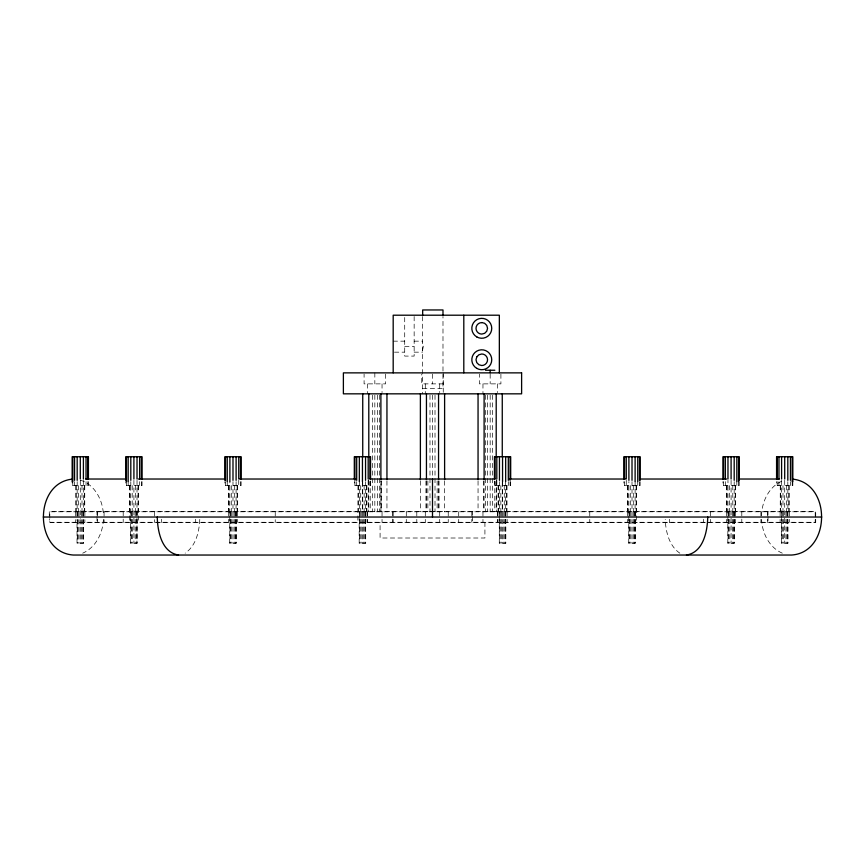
<?xml version="1.0" encoding="UTF-8"?>
<svg xmlns="http://www.w3.org/2000/svg" width="865" height="865" viewBox="0 0 865 865"><rect width="100%" height="100%" fill="white"/><g stroke="black" fill="none" stroke-linecap="round" stroke-linejoin="round"><path stroke-width="0.65" stroke-dasharray="4.33 3.24" d="M199.783 519.411C199.22 531.716 195.966 545.837 185.164 553.178M103.389 519.411C102.913 533.11 95.745 547.534 82.705 553.178M761.535 515.843C761.741 501.105 769.709 484.757 784.587 480.194M422.542 350.379L423.299 346.66L422.542 342.929M393.186 341.156L404.712 341.156M414.151 341.156L422.542 341.156M404.712 346.66L414.151 346.66M394.462 352.163L404.712 352.163M414.151 352.163L422.542 352.163M443.248 383.876L421.752 383.876L421.752 374.091M422.671 388.59L442.988 388.59L442.988 316.547M80.413 480.194C95.291 484.757 103.259 501.105 103.465 515.843M782.295 553.178C769.255 547.534 762.087 533.11 761.611 519.411M679.836 553.178C669.034 545.837 665.78 531.716 665.217 519.411M815.717 517.032L815.717 511.529L49.283 511.529L49.283 517.032M815.717 519.238L815.717 522.536L49.283 522.536L49.283 519.238M792.827 481.643L792.827 485.579L776.575 485.579L776.575 481.643M792.21 481.643L792.21 485.579M790.448 481.643L790.448 485.579M789.302 511.788L789.302 522.276M789.161 485.579L789.161 511.788M788.826 485.579L788.826 511.788M787.82 481.643L787.983 543.242L781.43 543.242L781.43 511.788M787.734 511.788L787.734 543.242M787.02 511.788L787.02 543.242M786.415 485.579L786.415 511.788M785.961 511.788L785.961 543.242M784.706 480.335L784.706 543.242M783.452 511.788L783.452 543.242M782.998 485.579L782.998 511.788M782.393 511.788L782.393 543.242M781.679 511.788L781.679 543.242M781.592 480.335L781.56 511.788M780.587 485.579L780.587 511.788M780.252 485.579L780.252 511.788M780.122 511.788L780.122 522.276M778.965 481.643L778.965 485.579M777.202 481.643L777.202 485.579M768.012 511.529L768.012 515.194M768.012 516.427L768.012 522.536M767.493 511.529L767.493 515.929M767.493 519.238L767.493 522.536M760.908 511.788L760.941 522.276M741.802 511.529L741.802 522.536M739.207 481.643L739.207 485.579L722.956 485.579L722.956 481.643M738.591 481.643L738.591 485.579M736.829 481.643L736.829 485.579M735.672 511.788L735.672 522.276M735.542 485.579L735.542 511.788M735.207 485.579L735.207 511.788M734.363 511.788L734.363 543.242L727.811 543.242L727.973 480.335M734.19 481.643L734.115 543.242M733.401 511.788L733.401 543.242M732.796 485.579L732.796 511.788M732.341 511.788L732.341 543.242M731.087 480.335L731.087 543.242M729.833 511.788L729.833 543.242M729.379 485.579L729.379 511.788M728.773 511.788L728.773 543.242M728.06 511.788L728.06 543.242M726.968 485.579L726.968 511.788M726.632 485.579L726.632 511.788M726.492 511.788L726.492 522.276M725.335 481.643L725.335 485.579M723.583 481.643L723.583 485.579M710.349 511.788L710.349 522.276M703.483 519.238L703.483 522.536M669.369 519.238L669.369 522.536M640.132 481.643L640.132 485.579L623.881 485.579L623.881 481.643M639.516 481.643L639.516 485.579M637.754 481.643L637.754 485.579M636.467 485.579L636.586 522.276M636.121 485.579L636.121 511.788M635.288 511.788L635.288 543.242L628.736 543.242L628.898 481.643M635.115 481.643L635.04 543.242M634.326 511.788L634.326 543.242M633.71 485.579L633.71 511.788M633.266 511.788L633.266 543.242M632.012 481.643L632.012 543.242M630.758 511.788L630.758 543.242M630.304 485.579L630.304 511.788M629.688 511.788L629.688 543.242M628.985 511.788L628.985 543.242M627.893 485.579L627.893 511.788M627.558 485.579L627.558 511.788M627.417 511.788L627.417 522.276M626.26 480.335L626.26 485.579M624.498 481.643L624.498 485.579M589.768 511.788L589.768 522.276M510.685 481.643L510.685 485.579L494.434 485.579L494.434 481.643M510.069 481.643L510.069 485.579M508.306 481.643L508.306 485.579M507.15 511.788L507.15 522.276M507.009 485.579L507.009 511.788M506.674 485.579L506.674 511.788M505.83 511.788L505.83 543.242L499.278 543.242L499.278 511.788M505.668 481.643L505.711 511.788M505.582 511.788L505.582 543.242M504.879 511.788L504.879 543.242M504.263 485.579L504.263 511.788M503.808 511.788L503.808 543.242M502.554 481.643L502.554 543.242M502.262 482.302L502.262 511.788M501.3 511.788L501.3 543.242M500.911 374.091L500.911 383.876L479.415 383.876L479.415 374.091M500.857 485.579L500.857 511.788M500.24 511.788L500.24 543.242M499.527 511.788L499.527 543.242M499.451 481.643L499.408 511.788M498.445 485.579L498.445 511.788M498.099 485.579L498.099 511.788M497.981 511.788L497.981 522.276M497.375 383.876L497.375 392.591M497.375 511.788L497.375 522.276M496.813 480.335L496.813 485.579M496.715 479.621L496.715 511.788M496.207 480.962L496.218 511.788M495.05 481.643L495.05 485.579M494.791 480.962L494.791 511.788M492.672 395.175L492.672 511.788M490.163 373.961L490.163 383.876M490.163 395.175L490.163 511.788M487.655 395.175L487.655 511.788M485.525 395.175L485.525 511.788M484.919 522.276L484.919 538.008L380.081 538.008L380.081 522.276M484.108 480.962L484.108 511.788M483.611 480.962L483.611 511.788M482.962 383.876L482.962 393.835M482.962 511.788L482.962 522.276M478.053 480.962L478.053 511.788M472.604 511.529L472.604 515.194M472.604 516.427L472.604 522.536M471.814 511.788L471.814 522.276M458.71 511.788L458.71 522.276M448.232 511.788L448.232 522.276M444.61 480.962L444.61 511.788M443.248 372.869L443.248 392.526M439.712 383.876L439.712 392.591M439.712 511.788L439.712 522.276M439.052 480.962L439.052 511.788M438.555 480.962L438.555 511.788M437.139 480.962L437.139 511.788M435.009 395.175L435.009 511.788M432.5 374.091L432.5 383.876M432.5 395.175L432.5 478.28M429.992 395.175L429.992 511.788M427.861 480.962L427.861 511.788M426.445 480.962L426.445 511.788M425.948 480.962L425.948 511.788M425.288 383.876L425.288 393.835M425.288 511.788L425.288 522.276M422.542 316.525L422.542 393.835M420.39 480.962L420.39 511.788M416.8 511.788L416.8 522.276M414.151 316.514L414.151 356.088L404.712 356.088L404.712 316.514M406.291 511.788L406.291 522.276M393.186 511.788L393.186 522.276M392.396 511.529L392.396 522.536M386.947 480.962L386.947 511.788M385.585 374.091L385.585 383.876L364.089 383.876L364.089 374.091M382.038 383.876L382.038 392.591M382.038 511.788L382.038 522.276M381.389 480.962L381.389 511.788M379.476 395.175L379.476 511.788M377.345 395.175L377.345 511.788M374.837 372.869L374.837 383.876M374.837 395.175L374.837 511.788M372.328 395.175L372.328 511.788M370.566 481.643L370.566 485.579L354.315 485.579L354.315 481.643M370.209 480.962L370.209 511.788M369.95 481.643L369.95 485.579M368.793 480.962L368.782 511.788M368.285 479.621L368.285 511.788M368.187 480.335L368.187 485.579M367.625 383.876L367.625 393.835M367.625 511.788L367.625 522.276M367.019 511.788L367.019 522.276M366.901 485.579L366.901 511.788M366.555 485.579L366.555 511.788M365.549 481.643L365.722 543.242L359.17 543.242L359.17 511.788M365.473 511.788L365.473 543.242M364.76 511.788L364.76 543.242M364.143 485.579L364.143 511.788M363.7 511.788L363.7 543.242M362.738 482.302L362.738 511.788M362.446 481.643L362.446 543.242M361.192 511.788L361.192 543.242M360.737 485.579L360.737 511.788M360.121 511.788L360.121 543.242M359.332 481.643L359.418 543.242M358.326 485.579L358.326 511.788M357.991 485.579L357.851 522.276M356.694 481.643L356.694 485.579M354.931 481.643L354.931 485.579M275.232 511.788L275.232 518.34M275.232 519.66L275.232 522.276M241.119 481.643L241.119 485.579L224.868 485.579L224.868 481.643M240.502 481.643L240.502 485.579M238.74 480.335L238.74 485.579M237.583 511.788L237.583 522.276M237.442 485.579L237.442 511.788M237.107 485.579L237.107 511.788M236.264 511.788L236.264 543.242L229.712 543.242L229.885 481.643M236.102 481.643L236.015 543.242M235.312 511.788L235.312 543.242M234.696 485.579L234.696 511.788M234.242 511.788L234.242 543.242M232.988 481.643L232.988 543.242M231.733 511.788L231.733 543.242M231.29 485.579L231.29 511.788M230.674 511.788L230.674 543.242M229.96 511.788L229.96 543.242M228.879 485.579L228.879 511.788M228.533 485.579L228.533 511.788M228.414 511.788L228.414 522.276M227.246 481.643L227.246 485.579M225.484 481.643L225.484 485.579M195.631 519.238L195.631 522.536M161.517 519.238L161.517 522.536M154.651 511.788L154.651 518.34M154.651 519.66L154.651 522.276M142.044 481.643L142.044 485.579L125.793 485.579L125.793 481.643M141.417 481.643L141.417 485.579M139.665 481.643L139.665 485.579M138.368 485.579L138.508 522.276M138.032 485.579L138.032 511.788M137.189 511.788L137.189 543.242L130.637 543.242L130.766 485.579M137.027 480.335L136.94 543.242M136.227 511.788L136.227 543.242M135.621 485.579L135.621 511.788M135.167 511.788L135.167 543.242M133.913 480.335L133.913 543.242M132.659 511.788L132.659 543.242M132.204 485.579L132.204 511.788M131.599 511.788L131.599 543.242M130.81 481.643L130.81 485.579M130.885 511.788L130.885 543.242M129.793 485.579L129.793 511.788M129.458 485.579L129.328 522.276M128.171 481.643L128.171 485.579M126.409 481.643L126.409 485.579M123.198 511.529L123.198 522.536M104.059 511.788L104.092 518.34M104.059 519.66L104.092 522.276M97.507 511.529L97.507 515.929M97.507 519.238L97.507 522.536M96.988 511.529L96.988 515.194M96.988 516.427L96.988 522.536M88.425 481.643L88.425 485.579L72.173 485.579L72.173 481.643M87.798 481.643L87.798 485.579M86.035 481.643L86.035 485.579M84.878 511.788L84.878 518.34M84.878 519.66L84.878 522.276M84.748 485.579L84.748 511.788M84.413 485.579L84.413 511.788M83.57 511.788L83.57 518.34M83.57 519.66L83.57 543.242L77.017 543.242L77.017 519.66M83.408 480.335L83.44 511.788M83.321 511.788L83.321 518.34M83.321 519.66L83.321 543.242M82.608 511.788L82.608 518.34M82.608 519.66L82.608 543.242M82.002 485.579L82.002 511.788M81.548 511.788L81.548 518.34M81.548 519.66L81.548 543.242M80.294 480.335L80.294 518.34M80.294 519.66L80.294 543.242M79.039 511.788L79.039 518.34M79.039 519.66L79.039 543.242M78.585 485.579L78.585 511.788M77.98 511.788L77.98 518.34M77.98 519.66L77.98 543.242M77.266 511.788L77.266 518.34M77.266 519.66L77.266 543.242M77.18 481.643L77.147 511.788M77.017 511.788L77.017 518.34M76.174 485.579L76.174 511.788M75.839 485.579L75.839 511.788M75.698 511.788L75.698 518.34M75.698 519.66L75.698 522.276M74.552 481.643L74.552 485.579M72.79 481.643L72.79 485.579M49.802 518.34L49.802 511.788L815.198 511.788L815.198 522.276L49.802 522.276L49.802 519.66M380.892 511.788L380.892 480.962L380.892 511.788"/><path stroke-width="1.3" d="M707.743 517.032C707.429 531.337 703.321 552.454 686.432 555.038M792.783 479.145C831.752 483.221 830.984 552.432 791.605 555.038L73.395 555.038C34.016 552.432 33.248 483.221 72.217 479.145M485.47 370.242L494.856 370.242M85.635 479.026L125.393 479.026M138.335 479.026L225.214 479.026M239.735 479.026L355.515 479.026M370.144 479.026L494.856 479.026M509.485 479.026L625.265 479.026M639.786 479.026L726.665 479.026M739.607 479.026L779.365 479.026M43.25 517.032L821.75 517.032M178.568 555.038C161.679 552.454 157.571 531.337 157.257 517.032M481.783 322.537L484.66 323.305L486.757 325.424L487.546 328.311L486.757 331.187L484.66 333.317L481.783 334.074A5.741 5.741 0 0 1 476.01 328.332A5.741 5.741 0 0 1 481.783 322.602M792.827 481.643L792.827 456.742L776.575 456.742L776.575 479.026M792.21 456.742L792.21 481.643M790.448 456.742L790.448 480.335M787.82 456.742L787.82 480.335M784.706 456.742L784.706 479.026M781.592 456.742L781.592 479.026M778.965 456.742L778.965 479.026M777.202 456.742L777.202 479.026M739.207 480.335L739.207 456.742L722.956 456.742L722.956 479.026M738.591 456.742L738.591 481.643M736.829 456.742L736.829 481.643M734.19 456.742L734.19 480.335M731.087 456.742L731.087 479.026M727.973 456.742L727.973 479.026M725.335 456.742L725.335 479.026M723.583 456.742L723.583 479.026M640.132 480.335L640.132 456.742L623.881 456.742L623.881 479.026M639.516 456.742L639.516 480.335M637.754 456.742L637.754 481.643M635.115 456.742L635.115 481.643M632.012 456.742L632.012 480.335M628.898 456.742L628.898 480.335M626.26 456.742L626.26 479.026M624.498 456.742L624.498 479.026M510.685 479.026L510.685 456.742L494.434 456.742L494.434 479.026M510.069 456.742L510.069 480.335M508.306 456.742L508.306 480.335M505.668 456.742L505.668 481.643M502.554 456.742L502.554 481.643M502.262 393.835L502.262 456.839M499.343 372.869L499.343 315.206L393.186 315.206L393.186 372.869M499.451 456.742L499.451 480.335M496.813 456.742L496.813 479.026M496.207 393.835L496.207 456.839M495.05 456.742L495.05 479.026M490.163 370.242L490.163 372.729M484.108 393.835L484.108 479.621M478.053 393.835L478.053 479.621M463.802 315.206L463.802 372.869M444.61 393.835L444.61 479.621M442.988 315.293L442.988 309.962L422.671 309.962L422.671 315.293M438.555 393.835L438.555 479.621M432.5 479.026L432.5 517.032M426.445 393.835L426.445 479.621M420.39 393.835L420.39 479.621M386.947 393.835L386.947 479.621M380.892 393.835L380.892 479.621M370.566 479.026L370.566 456.742L354.315 456.742L354.315 479.026M369.95 456.742L369.95 479.026M368.793 393.835L368.793 456.839M368.187 456.742L368.187 479.026M365.549 456.742L365.549 480.335M362.738 393.835L362.738 456.839M362.446 456.742L362.446 481.643M359.332 456.742L359.332 481.643M356.694 456.742L356.694 480.335M354.931 456.742L354.931 480.335M241.119 479.026L241.119 456.742L224.868 456.742L224.868 480.335M240.502 456.742L240.502 479.026M238.74 456.742L238.74 479.026M236.102 456.742L236.102 480.335M232.988 456.742L232.988 480.335M229.885 456.742L229.885 481.643M227.246 456.742L227.246 481.643M225.484 456.742L225.484 480.335M142.044 479.026L142.044 456.742L125.793 456.742L125.793 480.335M141.417 456.742L141.417 479.026M139.665 456.742L139.665 479.026M137.027 456.742L137.027 479.026M133.913 456.742L133.913 479.026M130.81 456.742L130.81 480.335M128.171 456.742L128.171 481.643M126.409 456.742L126.409 481.643M88.425 479.026L88.425 456.742L72.173 456.742L72.173 481.643M87.798 456.742L87.798 479.026M86.035 456.742L86.035 479.026M83.408 456.742L83.408 479.026M80.294 456.742L80.294 479.026M77.18 456.742L77.18 480.335M74.552 456.742L74.552 480.335M72.79 456.742L72.79 481.643M476.777 356.877L476.01 359.764L476.777 362.64L478.896 364.738L481.783 365.527A5.796 5.796 0 0 0 487.546 359.764A5.796 5.796 0 0 0 481.783 353.99L478.896 354.78L476.777 356.877M521.617 372.869L343.383 372.869L343.383 393.835L521.617 393.835L521.617 372.869M476.799 336.928A9.958 9.958 0 0 0 491.742 328.311A9.958 9.958 0 0 0 476.799 319.682A9.958 9.958 0 0 0 476.799 336.928M476.799 368.382A9.958 9.958 0 0 0 491.742 359.764A9.958 9.958 0 0 0 476.799 351.136A9.958 9.958 0 0 0 476.799 368.382"/></g></svg>
